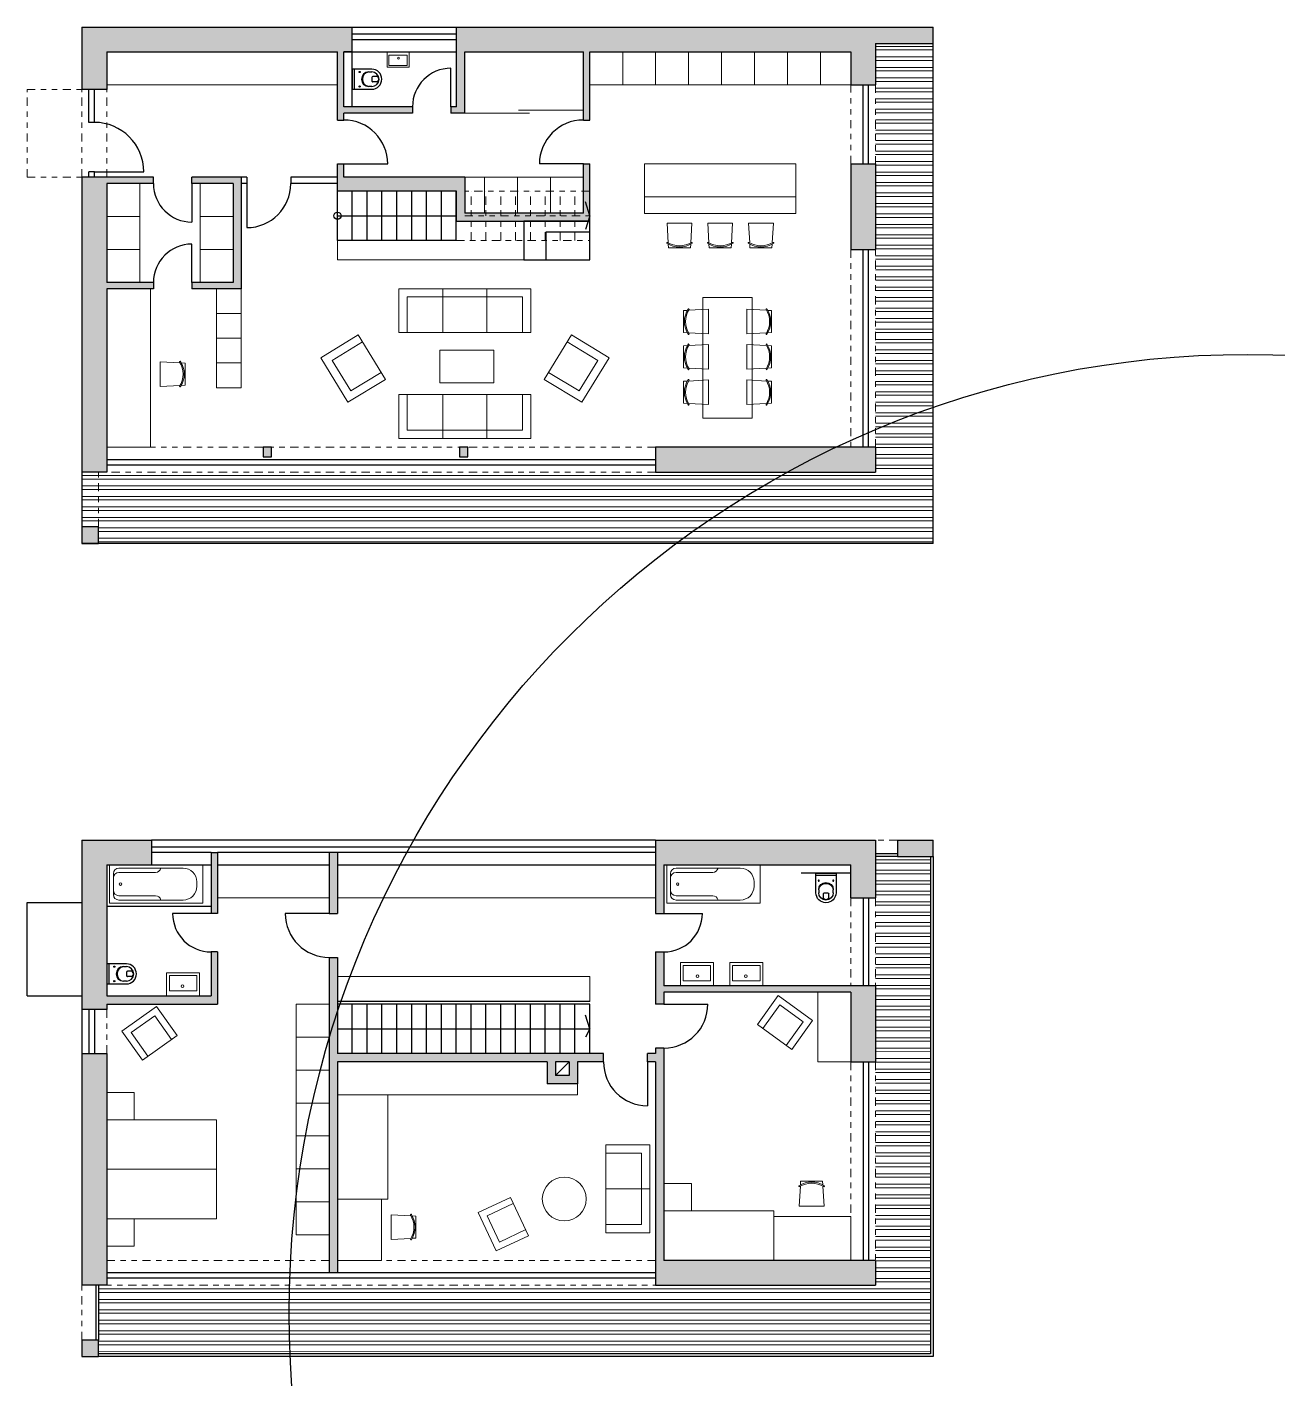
# Model space of a CAD drawing. Header units: millimetres. Extents: x -1097599 to -1097444, y -604198 to -604044.
# Drawn here: x -1097523.05 to -1097500.29, y -604068.69 to -604044.08 of the extents above; entities that cross this region are included whole.
import ezdxf

# ---------------------------------------------------------------- set-up
doc = ezdxf.new("R2010")
doc.units = ezdxf.units.MM
doc.linetypes.add('DIVIDE', pattern=[1.25, 0.5, -0.25, 0, -0.25, 0, -0.25])
doc.linetypes.add('ČERCHOVANÁ', pattern=[25.4, 12.7, -6.35, 0, -6.35])
doc.layers.add('FLOATING-WINDOWS', color=2, linetype='Continuous', plot=False)
for name, color, linetype in [('OSA', 7, 'ČERCHOVANÁ'), ('ZARIZOVAKY', 251, 'Continuous'), ('ZDIVO', 1, 'Continuous')]:
    doc.layers.add(name, color=color, linetype=linetype)
doc.layers.add('SRAFA', color=251, linetype='Continuous', lineweight=9)

# ---------------------------------------------------------------- blocks, each defined once
blk = doc.blocks.new('WC 540 Starck 3')
at = {"linetype": 'ByBlock'}
for p, q in [((80.568, 94.265), (80.637, 94.265)), ((81.017, 94.399), (80.66, 94.399)), ((80.66, 94.349), (80.713, 94.349)), ((80.982, 94.034), (80.982, 94.399)), ((81.017, 94.034), (81.017, 94.399)), ((80.568, 94.168), (80.637, 94.168)), ((80.657, 94.188), (80.657, 94.245)), ((80.713, 94.084), (80.66, 94.084)), ((80.66, 94.034), (81.017, 94.034))]:
    blk.add_line(p, q, dxfattribs=at)
for centre in [(80.88, 94.348), (80.88, 94.084)]:
    blk.add_circle(centre, 0.0102, dxfattribs=at)
for centre, radius, start, end in [((80.66, 94.216), 0.183, 90, 270), ((80.66, 94.216), 0.133, 90, 270), ((80.568, 94.23), 0.035, 90, 165.9057), ((80.637, 94.245), 0.02, 360, 90), ((80.713, 94.216), 0.133, 270, 90), ((80.697, 94.216), 0.133, 276.5328, 83.4672), ((80.621, 94.216), 0.09, 165.9057, 194.0943), ((80.568, 94.203), 0.035, 194.0943, 270), ((80.637, 94.188), 0.02, 270, 0)]:
    blk.add_arc(centre, radius, start, end, dxfattribs=at)
blk = doc.blocks.new('zidle450-p')
at = {"lineweight": 0}
for p, q in [((0.096, 0.228), (0.087, 0.233)), ((0.096, -0.228), (0.087, -0.233))]:
    blk.add_line(p, q, dxfattribs=at)
for points in [[(0.064, 0.204), (0, 0.2), (0, -0.2), (0.064, -0.204)], [(0.088, -0.205), (0.45, -0.225), (0.45, 0.225), (0.088, 0.205)]]:
    blk.add_lwpolyline(points, dxfattribs=at)
for centre, radius, start, end in [((0.45, 0), 0.436, 147.9324, 212.0676), ((0.45, 0), 0.416, 147.9482, 212.0518), ((0.085, 0.229), 0.005, 57.2679, 147.9324), ((0.093, 0.223), 0.005, 327.9482, 57.2679), ((0.085, -0.229), 0.005, 212.0676, 302.7321), ((0.093, -0.223), 0.005, 302.7321, 32.0518)]:
    blk.add_arc(centre, radius, start, end, dxfattribs=at)
blk = doc.blocks.new('sofa-3mist')
at = {"lineweight": 0}
for p, q in [((0, 0.8), (0, 0)), ((2.4, 0.8), (0, 0.8)), ((0.8, 0.8), (0.8, 0)), ((0.8, 0), (0.8, 0.8)), ((1.6, 0), (1.6, 0.8)), ((2.4, 0), (2.4, 0.8)), ((0.15, 0), (0.15, 0.65)), ((2.25, 0.65), (0.15, 0.65)), ((2.25, 0), (2.25, 0.65)), ((0, 0), (0.8, 0)), ((0.8, 0), (1.6, 0)), ((1.6, 0), (2.4, 0))]:
    blk.add_line(p, q, dxfattribs=at)
blk = doc.blocks.new('vana170')
at = {"linetype": 'Continuous', "lineweight": 0}
for p, q in [((1.7, 0.7), (0, 0.7)), ((0, 0.7), (0, 0)), ((0.07, 0.54), (0.07, 0.16)), ((1.34, 0.64), (0.17, 0.64)), ((0.837, 0.562), (0.17, 0.562)), ((1.7, 0), (1.7, 0.7)), ((1.59, 0.31), (1.59, 0.39)), ((0, 0), (1.7, 0)), ((0.837, 0.138), (0.17, 0.138)), ((0.17, 0.06), (1.34, 0.06))]:
    blk.add_line(p, q, dxfattribs=at)
blk.add_circle((0.2, 0.35), 0.0232, dxfattribs=at)
for centre, radius, start, end in [((0.17, 0.54), 0.1, 90, 180), ((0.17, 0.462), 0.1, 90, 180), ((0.837, 0.662), 0.1, 270, 347.2636), ((1.34, 0.39), 0.25, 0, 90), ((1.34, 0.31), 0.25, 270, 0), ((0.17, 0.238), 0.1, 180, 270), ((0.17, 0.16), 0.1, 180, 270), ((0.837, 0.038), 0.1, 12.7364, 90)]:
    blk.add_arc(centre, radius, start, end, dxfattribs=at)

msp = doc.modelspace()

# ---------------------------------------------------------------- hatches: boundary and pattern name
at = {"layer": 'SRAFA'}
h = msp.add_hatch(color=7, dxfattribs=at)
h.paths.add_polyline_path([(-1097506.563, -604044.385), (-1097506.563, -604044.085), (-1097507.613, -604044.085), (-1097507.613, -604044.385)])
h.paths.add_polyline_path([(-1097522.053, -604053.185), (-1097522.053, -604053.485), (-1097521.753, -604053.485), (-1097521.753, -604053.185)])
h.paths.add_polyline_path([(-1097508.063, -604044.535), (-1097508.063, -604045.135), (-1097507.613, -604045.135), (-1097507.613, -604044.085), (-1097515.238, -604044.085), (-1097515.238, -604045.535), (-1097515.338, -604045.535), (-1097515.338, -604045.65), (-1097515.088, -604045.65), (-1097515.088, -604044.535), (-1097512.928, -604044.535), (-1097512.928, -604045.777), (-1097512.813, -604045.777), (-1097512.813, -604044.535)])
h.paths.add_polyline_path([(-1097517.138, -604044.535), (-1097517.138, -604044.085), (-1097522.053, -604044.085), (-1097522.053, -604045.22), (-1097521.603, -604045.22), (-1097521.603, -604044.535), (-1097517.403, -604044.535), (-1097517.403, -604045.777), (-1097517.288, -604045.777), (-1097517.288, -604045.65), (-1097516.038, -604045.65), (-1097516.038, -604045.535), (-1097517.288, -604045.535), (-1097517.288, -604045.435), (-1097517.288, -604044.535)])
h.paths.add_polyline_path([(-1097522.053, -604052.185), (-1097521.603, -604052.185), (-1097521.603, -604051.735), (-1097521.603, -604048.85), (-1097520.753, -604048.85), (-1097520.753, -604048.735), (-1097521.603, -604048.735), (-1097521.603, -604046.935), (-1097520.753, -604046.935), (-1097520.753, -604046.82), (-1097522.053, -604046.82)])
h.paths.add_polyline_path([(-1097519.153, -604046.82), (-1097520.053, -604046.82), (-1097520.053, -604046.935), (-1097519.303, -604046.935), (-1097519.303, -604048.735), (-1097520.053, -604048.735), (-1097520.053, -604048.85), (-1097519.153, -604048.85)])
h.paths.add_polyline_path([(-1097507.613, -604052.185), (-1097507.613, -604051.735), (-1097511.613, -604051.735), (-1097511.613, -604052.185)])
h.paths.add_polyline_path([(-1097515.033, -604051.735), (-1097515.183, -604051.735), (-1097515.183, -604051.91), (-1097515.033, -604051.91)])
h.paths.add_polyline_path([(-1097518.603, -604051.91), (-1097518.603, -604051.735), (-1097518.753, -604051.735), (-1097518.753, -604051.91)])
h.paths.add_polyline_path([(-1097514.163, -604047.47), (-1097514.433, -604047.47), (-1097515.088, -604047.47), (-1097515.088, -604046.82), (-1097517.288, -604046.82), (-1097517.288, -604046.577), (-1097517.403, -604046.577), (-1097517.403, -604047.07), (-1097515.238, -604047.07), (-1097515.243, -604047.62), (-1097514.433, -604047.62), (-1097514.013, -604047.62), (-1097512.813, -604047.62), (-1097512.813, -604046.577), (-1097512.928, -604046.577), (-1097512.928, -604047.47)])
h.paths.add_polyline_path([(-1097507.613, -604046.577), (-1097508.063, -604046.577), (-1097508.063, -604048.135), (-1097507.613, -604048.135)])
h = msp.add_hatch(dxfattribs=at)
h.set_pattern_fill('ANSI32', color=256, scale=0.02, angle=135, style=0)
h.set_pattern_definition([(180, (-23.60257, 25.85467), (-1e-17, -0.1905), []), (180, (-23.66607, 25.91817), (-1e-17, -0.1905), [])])
h.paths.add_polyline_path([(-1097521.753, -604052.185), (-1097522.053, -604052.185), (-1097522.053, -604053.185), (-1097521.753, -604053.185)])
h.paths.add_polyline_path([(-1097521.753, -604053.185), (-1097521.753, -604053.485), (-1097506.563, -604053.485), (-1097506.563, -604044.385), (-1097507.613, -604044.385), (-1097507.613, -604045.135), (-1097507.613, -604046.577), (-1097507.613, -604048.135), (-1097507.613, -604051.735), (-1097507.613, -604052.185), (-1097511.613, -604052.185), (-1097521.603, -604052.185), (-1097521.753, -604052.185)])
h = msp.add_hatch(color=7, dxfattribs=at)
h.paths.add_polyline_path([(-1097522.053, -604066.986), (-1097521.603, -604066.986), (-1097521.603, -604062.771), (-1097522.053, -604062.771)])
h.paths.add_polyline_path([(-1097521.603, -604059.336), (-1097520.788, -604059.336), (-1097520.788, -604058.886), (-1097522.053, -604058.886), (-1097522.053, -604061.971), (-1097521.603, -604061.971), (-1097521.603, -604061.871), (-1097519.588, -604061.871), (-1097519.588, -604060.921), (-1097519.703, -604060.921), (-1097519.703, -604061.721), (-1097521.603, -604061.721)])
h.paths.add_polyline_path([(-1097519.588, -604059.111), (-1097519.703, -604059.111), (-1097519.703, -604060.221), (-1097519.588, -604060.221)], flags=17)
h.paths.add_polyline_path([(-1097517.553, -604060.221), (-1097517.403, -604060.221), (-1097517.403, -604059.111), (-1097517.553, -604059.111)])
h.paths.add_polyline_path([(-1097517.403, -604062.771), (-1097517.403, -604061.021), (-1097517.553, -604061.021), (-1097517.553, -604066.761), (-1097517.403, -604066.761), (-1097517.403, -604062.921), (-1097513.588, -604062.921), (-1097513.588, -604063.321), (-1097513.038, -604063.321), (-1097513.038, -604062.921), (-1097512.563, -604062.921), (-1097512.563, -604062.771)])
h.paths.add_polyline_path([(-1097513.438, -604062.921), (-1097513.188, -604062.921), (-1097513.188, -604063.171), (-1097513.438, -604063.171)], flags=16)
h.paths.add_polyline_path([(-1097507.613, -604061.536), (-1097508.063, -604061.536), (-1097508.663, -604061.536), (-1097508.663, -604061.651), (-1097508.063, -604061.651), (-1097508.063, -604062.921), (-1097507.613, -604062.921)])
h.paths.add_polyline_path([(-1097507.613, -604066.986), (-1097507.613, -604066.536), (-1097511.463, -604066.536), (-1097511.463, -604062.671), (-1097511.613, -604062.671), (-1097511.613, -604062.771), (-1097511.763, -604062.771), (-1097511.763, -604062.921), (-1097511.613, -604062.921), (-1097511.613, -604066.986)])
h.paths.add_polyline_path([(-1097506.563, -604059.186), (-1097506.563, -604058.886), (-1097507.213, -604058.886), (-1097507.213, -604059.186)])
h.paths.add_polyline_path([(-1097522.053, -604067.986), (-1097522.053, -604068.286), (-1097521.753, -604068.286), (-1097521.753, -604067.986)])
h.paths.add_polyline_path([(-1097511.463, -604060.921), (-1097511.613, -604060.921), (-1097511.613, -604061.871), (-1097511.463, -604061.871), (-1097511.463, -604061.651), (-1097508.663, -604061.651), (-1097508.663, -604061.536), (-1097511.463, -604061.536)])
h.paths.add_polyline_path([(-1097511.613, -604060.221), (-1097511.463, -604060.221), (-1097511.463, -604059.336), (-1097508.063, -604059.336), (-1097508.063, -604059.936), (-1097507.613, -604059.936), (-1097507.613, -604058.886), (-1097511.613, -604058.886)])
h = msp.add_hatch(dxfattribs=at)
h.set_pattern_fill('ANSI32', color=256, scale=0.02, angle=135, style=0)
h.set_pattern_definition([(180, (-23.60257, 0), (-1e-17, -0.1905), []), (180, (-23.66607, 0.0635), (-1e-17, -0.1905), [])])
h.paths.add_polyline_path([(-1097506.613, -604068.236), (-1097506.613, -604059.186), (-1097507.213, -604059.186), (-1097507.613, -604059.186), (-1097507.613, -604059.936), (-1097507.613, -604061.536), (-1097507.613, -604062.921), (-1097507.613, -604066.536), (-1097507.613, -604066.986), (-1097511.613, -604066.986), (-1097521.603, -604066.986), (-1097521.753, -604066.986), (-1097521.753, -604067.986), (-1097521.753, -604068.236)])

# ---------------------------------------------------------------- linework, layer by layer
for p, q in [((-1097517.138, -604044.085), (-1097515.238, -604044.085)), ((-1097517.138, -604044.21), (-1097515.238, -604044.21)), ((-1097517.138, -604044.31), (-1097515.238, -604044.31)), ((-1097517.138, -604044.535), (-1097515.238, -604044.535)), ((-1097506.563, -604053.485), (-1097506.563, -604044.385)), ((-1097515.338, -604045.535), (-1097515.338, -604044.835)), ((-1097521.928, -604045.82), (-1097521.928, -604045.22)), ((-1097521.828, -604045.82), (-1097521.828, -604045.22)), ((-1097507.838, -604046.577), (-1097507.838, -604045.135)), ((-1097507.738, -604046.577), (-1097507.738, -604045.135)), ((-1097521.828, -604045.82), (-1097521.928, -604045.82)), ((-1097521.828, -604046.72), (-1097521.928, -604046.72)), ((-1097521.928, -604046.82), (-1097521.928, -604046.72)), ((-1097521.828, -604046.82), (-1097521.828, -604046.72)), ((-1097521.828, -604046.72), (-1097520.928, -604046.72)), ((-1097517.288, -604046.577), (-1097516.488, -604046.577)), ((-1097512.928, -604046.577), (-1097513.728, -604046.577)), ((-1097520.053, -604046.935), (-1097520.053, -604047.635)), ((-1097519.053, -604046.82), (-1097519.153, -604046.82)), ((-1097519.053, -604046.935), (-1097519.153, -604046.935)), ((-1097519.053, -604046.82), (-1097519.053, -604046.935)), ((-1097519.053, -604046.935), (-1097519.053, -604047.735)), ((-1097517.403, -604046.82), (-1097518.253, -604046.82)), ((-1097518.253, -604046.82), (-1097518.253, -604046.935)), ((-1097517.403, -604046.935), (-1097518.253, -604046.935)), ((-1097517.403, -604047.97), (-1097517.403, -604047.07)), ((-1097517.133, -604047.97), (-1097517.133, -604047.07)), ((-1097516.863, -604047.97), (-1097516.863, -604047.07)), ((-1097516.593, -604047.97), (-1097516.593, -604047.07)), ((-1097516.323, -604047.97), (-1097516.323, -604047.07)), ((-1097516.053, -604047.97), (-1097516.053, -604047.07)), ((-1097515.783, -604047.97), (-1097515.783, -604047.07)), ((-1097515.513, -604047.97), (-1097515.513, -604047.07)), ((-1097515.243, -604047.97), (-1097515.243, -604047.07)), ((-1097517.403, -604047.52), (-1097515.238, -604047.52)), ((-1097520.053, -604048.735), (-1097520.053, -604048.035)), ((-1097515.243, -604047.97), (-1097517.403, -604047.97)), ((-1097507.838, -604051.735), (-1097507.838, -604048.135)), ((-1097507.738, -604051.735), (-1097507.738, -604048.135)), ((-1097511.613, -604051.96), (-1097521.603, -604051.96)), ((-1097522.053, -604052.185), (-1097522.053, -604053.185)), ((-1097511.613, -604052.06), (-1097521.603, -604052.06)), ((-1097506.563, -604053.485), (-1097522.053, -604053.485)), ((-1097511.613, -604058.886), (-1097520.788, -604058.886)), ((-1097511.613, -604059.011), (-1097520.788, -604059.011)), ((-1097519.703, -604059.111), (-1097520.788, -604059.111)), ((-1097517.553, -604059.111), (-1097519.588, -604059.111)), ((-1097511.613, -604059.111), (-1097517.403, -604059.111)), ((-1097520.788, -604059.336), (-1097519.703, -604059.336)), ((-1097519.588, -604059.336), (-1097517.553, -604059.336)), ((-1097517.403, -604059.336), (-1097511.613, -604059.336)), ((-1097507.213, -604059.136), (-1097507.613, -604059.136)), ((-1097507.213, -604059.186), (-1097507.613, -604059.186)), ((-1097506.613, -604059.186), (-1097506.613, -604068.236)), ((-1097506.563, -604059.186), (-1097506.563, -604068.286)), ((-1097508.063, -604059.486), (-1097508.963, -604059.486)), ((-1097523.053, -604061.721), (-1097523.053, -604060.021)), ((-1097523.053, -604060.021), (-1097522.053, -604060.021)), ((-1097507.838, -604059.936), (-1097507.838, -604061.536)), ((-1097507.738, -604059.936), (-1097507.738, -604061.536)), ((-1097519.703, -604060.221), (-1097520.403, -604060.221)), ((-1097517.553, -604060.221), (-1097518.353, -604060.221)), ((-1097511.463, -604060.221), (-1097510.763, -604060.221)), ((-1097523.053, -604061.721), (-1097522.053, -604061.721)), ((-1097512.813, -604061.821), (-1097517.403, -604061.821)), ((-1097522.053, -604061.971), (-1097522.053, -604062.771)), ((-1097521.928, -604061.971), (-1097521.928, -604062.771)), ((-1097521.828, -604061.971), (-1097521.828, -604062.771)), ((-1097512.813, -604061.871), (-1097517.403, -604061.871)), ((-1097517.133, -604062.771), (-1097517.133, -604061.871)), ((-1097516.863, -604062.771), (-1097516.863, -604061.871)), ((-1097516.593, -604062.771), (-1097516.593, -604061.871)), ((-1097516.323, -604062.771), (-1097516.323, -604061.871)), ((-1097516.053, -604062.771), (-1097516.053, -604061.871)), ((-1097515.783, -604062.771), (-1097515.783, -604061.871)), ((-1097515.513, -604062.771), (-1097515.513, -604061.871)), ((-1097515.243, -604062.771), (-1097515.243, -604061.871)), ((-1097514.973, -604062.771), (-1097514.973, -604061.871)), ((-1097514.703, -604062.771), (-1097514.703, -604061.871)), ((-1097514.433, -604062.771), (-1097514.433, -604061.871)), ((-1097514.163, -604062.771), (-1097514.163, -604061.871)), ((-1097513.893, -604062.771), (-1097513.893, -604061.871)), ((-1097513.623, -604062.771), (-1097513.623, -604061.871)), ((-1097513.353, -604062.771), (-1097513.353, -604061.871)), ((-1097513.083, -604062.771), (-1097513.083, -604061.871)), ((-1097512.813, -604062.771), (-1097512.813, -604061.871)), ((-1097511.463, -604061.871), (-1097510.663, -604061.871)), ((-1097517.403, -604062.321), (-1097512.813, -604062.321)), ((-1097513.438, -604063.171), (-1097513.188, -604062.921)), ((-1097511.763, -604062.921), (-1097511.763, -604063.721)), ((-1097507.838, -604062.921), (-1097507.838, -604066.536)), ((-1097507.738, -604062.921), (-1097507.738, -604066.536)), ((-1097521.803, -604066.986), (-1097521.803, -604067.986)), ((-1097521.753, -604066.986), (-1097521.753, -604067.986)), ((-1097517.553, -604066.761), (-1097521.603, -604066.761)), ((-1097511.613, -604066.861), (-1097521.603, -604066.861)), ((-1097511.613, -604066.761), (-1097517.403, -604066.761)), ((-1097506.613, -604068.236), (-1097521.753, -604068.236)), ((-1097506.563, -604068.286), (-1097521.753, -604068.286))]:
    msp.add_line(p, q)
at = {"linetype": 'ByBlock'}
for p, q in [((-1097517.138, -604045.535), (-1097517.138, -604044.535)), ((-1097521.603, -604060.086), (-1097519.703, -604060.086))]:
    msp.add_line(p, q, dxfattribs=at)
at = {"linetype": 'DIVIDE', "lineweight": 0, "ltscale": 0.3}
for p, q in [((-1097523.053, -604046.82), (-1097523.053, -604045.22)), ((-1097523.053, -604045.22), (-1097522.053, -604045.22)), ((-1097522.053, -604046.82), (-1097522.053, -604045.22)), ((-1097521.603, -604046.82), (-1097521.603, -604045.22)), ((-1097508.063, -604046.577), (-1097508.063, -604045.135)), ((-1097507.613, -604045.135), (-1097507.613, -604046.577)), ((-1097523.053, -604046.82), (-1097522.053, -604046.82)), ((-1097512.813, -604047.07), (-1097515.088, -604047.07)), ((-1097514.973, -604047.97), (-1097514.973, -604047.07)), ((-1097514.703, -604047.97), (-1097514.703, -604047.07)), ((-1097514.433, -604047.97), (-1097514.433, -604047.07)), ((-1097514.163, -604047.97), (-1097514.163, -604047.07)), ((-1097513.893, -604047.97), (-1097513.893, -604047.07)), ((-1097513.623, -604047.97), (-1097513.623, -604047.07)), ((-1097513.353, -604047.97), (-1097513.353, -604047.07)), ((-1097513.083, -604047.97), (-1097513.083, -604047.07)), ((-1097515.088, -604047.52), (-1097512.813, -604047.52)), ((-1097515.243, -604047.97), (-1097512.813, -604047.97)), ((-1097508.063, -604048.135), (-1097508.063, -604051.735)), ((-1097507.613, -604051.735), (-1097507.613, -604048.135)), ((-1097511.613, -604051.735), (-1097521.603, -604051.735)), ((-1097521.753, -604053.185), (-1097521.753, -604052.185)), ((-1097511.613, -604052.185), (-1097521.603, -604052.185)), ((-1097507.213, -604058.886), (-1097507.613, -604058.886)), ((-1097508.063, -604059.936), (-1097508.063, -604061.536)), ((-1097507.613, -604059.936), (-1097507.613, -604061.536)), ((-1097521.603, -604061.971), (-1097521.603, -604062.771)), ((-1097508.063, -604062.921), (-1097508.063, -604066.536)), ((-1097507.613, -604062.921), (-1097507.613, -604066.536)), ((-1097517.553, -604066.536), (-1097521.603, -604066.536)), ((-1097511.613, -604066.536), (-1097517.403, -604066.536)), ((-1097522.053, -604067.986), (-1097522.053, -604066.986)), ((-1097508.063, -604066.986), (-1097521.603, -604066.986))]:
    msp.add_line(p, q, dxfattribs=at)
for points in [[(-1097514.013, -604047.62), (-1097514.013, -604048.32), (-1097512.813, -604048.32), (-1097512.813, -604047.62)], [(-1097513.613, -604047.82), (-1097513.613, -604048.32), (-1097512.813, -604048.32), (-1097512.813, -604047.82)]]:
    msp.add_lwpolyline(points, close=True)
msp.add_circle((-1097517.403, -604047.52), 0.0649)
for centre, radius, start, end in [((-1097515.338, -604045.535), 0.7, 90, 180), ((-1097521.828, -604046.72), 0.9, 0, 90), ((-1097517.288, -604046.577), 0.8, 0, 90), ((-1097512.928, -604046.577), 0.8, 90, 180), ((-1097520.053, -604046.935), 0.7, 180, 270), ((-1097519.053, -604046.935), 0.8, 270, 0), ((-1097520.053, -604048.735), 0.7, 90, 180), ((-1097519.703, -604060.221), 0.7, 180, 270), ((-1097517.553, -604060.221), 0.8, 180, 270), ((-1097511.463, -604060.221), 0.7, 270, 0), ((-1097511.463, -604061.871), 0.8, 270, 0), ((-1097511.763, -604062.921), 0.8, 180, 270)]:
    msp.add_arc(centre, radius, start, end)
at = {"layer": 'FLOATING-WINDOWS'}
msp.add_circle((-1097500.833, -604067.492), 17.449, dxfattribs=at)
at = {"layer": 'OSA', "linetype": 'Continuous', "lineweight": 0}
for points in [[(-1097516.101, -604044.535), (-1097516.501, -604044.535), (-1097516.501, -604044.815), (-1097516.101, -604044.815)], [(-1097516.135, -604044.594), (-1097516.468, -604044.594), (-1097516.468, -604044.782), (-1097516.135, -604044.782)], [(-1097520.513, -604061.721), (-1097519.913, -604061.721), (-1097519.913, -604061.3), (-1097520.513, -604061.3)], [(-1097510.563, -604061.536), (-1097511.163, -604061.536), (-1097511.163, -604061.115), (-1097510.563, -604061.115)], [(-1097510.613, -604061.446), (-1097511.113, -604061.446), (-1097511.113, -604061.165), (-1097510.613, -604061.165)], [(-1097510.263, -604061.536), (-1097509.663, -604061.536), (-1097509.663, -604061.115), (-1097510.263, -604061.115)], [(-1097510.213, -604061.446), (-1097509.713, -604061.446), (-1097509.713, -604061.165), (-1097510.213, -604061.165)], [(-1097520.463, -604061.631), (-1097519.963, -604061.631), (-1097519.963, -604061.35), (-1097520.463, -604061.35)]]:
    msp.add_lwpolyline(points, close=True, dxfattribs=at)
for centre, radius in [((-1097516.295, -604044.651), 0.0168), ((-1097520.223, -604061.546), 0.0253), ((-1097510.853, -604061.361), 0.0253), ((-1097509.972, -604061.361), 0.0253)]:
    msp.add_circle(centre, radius, dxfattribs=at)
at = {"layer": 'ZARIZOVAKY', "linetype": 'Continuous', "lineweight": 0}
for p, q in [((-1097512.213, -604045.135), (-1097512.213, -604044.535)), ((-1097511.613, -604045.135), (-1097511.613, -604044.535)), ((-1097511.013, -604045.135), (-1097511.013, -604044.535)), ((-1097510.413, -604045.135), (-1097510.413, -604044.535)), ((-1097509.813, -604045.135), (-1097509.813, -604044.535)), ((-1097509.213, -604045.135), (-1097509.213, -604044.535)), ((-1097508.613, -604045.135), (-1097508.613, -604044.535)), ((-1097521.603, -604045.135), (-1097517.403, -604045.135)), ((-1097512.813, -604045.135), (-1097508.063, -604045.135)), ((-1097515.088, -604045.65), (-1097513.908, -604045.65)), ((-1097514.108, -604045.6), (-1097512.928, -604045.6)), ((-1097511.813, -604047.477), (-1097511.813, -604046.577)), ((-1097509.063, -604046.577), (-1097511.813, -604046.577)), ((-1097509.063, -604047.477), (-1097509.063, -604046.577)), ((-1097521.003, -604046.935), (-1097521.003, -604048.735)), ((-1097519.903, -604046.935), (-1097519.903, -604048.735)), ((-1097515.088, -604046.82), (-1097512.928, -604046.82)), ((-1097514.728, -604046.82), (-1097514.728, -604047.47)), ((-1097514.128, -604046.82), (-1097514.128, -604047.47)), ((-1097513.528, -604046.82), (-1097513.528, -604047.47)), ((-1097509.063, -604047.177), (-1097511.813, -604047.177)), ((-1097521.003, -604047.535), (-1097521.603, -604047.535)), ((-1097519.903, -604047.535), (-1097519.303, -604047.535)), ((-1097509.063, -604047.477), (-1097511.813, -604047.477)), ((-1097517.403, -604048.32), (-1097517.403, -604047.97)), ((-1097521.003, -604048.135), (-1097521.603, -604048.135)), ((-1097519.903, -604048.135), (-1097519.303, -604048.135)), ((-1097514.013, -604048.32), (-1097517.403, -604048.32)), ((-1097520.803, -604051.735), (-1097520.803, -604048.85)), ((-1097519.603, -604050.65), (-1097519.603, -604048.85)), ((-1097519.153, -604048.85), (-1097519.153, -604050.65)), ((-1097519.153, -604049.3), (-1097519.603, -604049.3)), ((-1097519.153, -604049.75), (-1097519.603, -604049.75)), ((-1097517.707, -604050.105), (-1097517.024, -604049.688)), ((-1097517.024, -604049.688), (-1097516.529, -604050.499)), ((-1097513.144, -604049.688), (-1097513.639, -604050.499)), ((-1097512.461, -604050.105), (-1097513.144, -604049.688)), ((-1097516.946, -604049.816), (-1097517.501, -604050.154)), ((-1097513.222, -604049.816), (-1097512.667, -604050.154)), ((-1097519.153, -604050.2), (-1097519.603, -604050.2)), ((-1097517.212, -604050.915), (-1097517.707, -604050.105)), ((-1097517.162, -604050.709), (-1097517.501, -604050.154)), ((-1097513.006, -604050.709), (-1097512.667, -604050.154)), ((-1097512.956, -604050.915), (-1097512.461, -604050.105)), ((-1097516.529, -604050.499), (-1097517.212, -604050.915)), ((-1097516.607, -604050.371), (-1097517.162, -604050.709)), ((-1097513.639, -604050.499), (-1097512.956, -604050.915)), ((-1097513.561, -604050.371), (-1097513.006, -604050.709)), ((-1097519.153, -604050.65), (-1097519.603, -604050.65)), ((-1097520.803, -604051.735), (-1097521.603, -604051.735)), ((-1097519.588, -604059.936), (-1097517.553, -604059.936)), ((-1097517.403, -604059.936), (-1097511.613, -604059.936)), ((-1097512.813, -604061.371), (-1097517.403, -604061.371)), ((-1097512.813, -604061.371), (-1097512.813, -604061.821)), ((-1097509.381, -604061.716), (-1097509.762, -604062.243)), ((-1097508.756, -604062.168), (-1097509.381, -604061.716)), ((-1097508.663, -604061.651), (-1097508.663, -604062.921)), ((-1097520.699, -604061.914), (-1097521.328, -604062.361)), ((-1097520.322, -604062.444), (-1097520.699, -604061.914)), ((-1097518.153, -604066.071), (-1097518.153, -604061.871)), ((-1097518.153, -604061.871), (-1097517.553, -604061.871)), ((-1097509.664, -604062.314), (-1097509.354, -604061.886)), ((-1097508.926, -604062.196), (-1097509.354, -604061.886)), ((-1097520.727, -604062.084), (-1097521.158, -604062.39)), ((-1097520.422, -604062.515), (-1097520.727, -604062.084)), ((-1097509.762, -604062.243), (-1097509.137, -604062.695)), ((-1097509.236, -604062.624), (-1097508.926, -604062.196)), ((-1097509.137, -604062.695), (-1097508.756, -604062.168)), ((-1097521.328, -604062.361), (-1097520.952, -604062.891)), ((-1097520.853, -604062.821), (-1097521.158, -604062.39)), ((-1097520.952, -604062.891), (-1097520.322, -604062.444)), ((-1097518.153, -604062.471), (-1097517.553, -604062.471)), ((-1097508.663, -604062.921), (-1097508.063, -604062.921)), ((-1097518.153, -604063.071), (-1097517.553, -604063.071)), ((-1097513.038, -604063.521), (-1097517.403, -604063.521)), ((-1097513.038, -604063.321), (-1097513.038, -604063.521)), ((-1097518.153, -604063.671), (-1097517.553, -604063.671)), ((-1097518.153, -604064.271), (-1097517.553, -604064.271)), ((-1097512.518, -604065.234), (-1097512.518, -604064.434)), ((-1097512.518, -604064.434), (-1097511.718, -604064.434)), ((-1097511.718, -604064.434), (-1097511.718, -604065.234)), ((-1097512.518, -604064.584), (-1097511.868, -604064.584)), ((-1097511.868, -604064.584), (-1097511.868, -604065.234)), ((-1097519.603, -604064.878), (-1097521.603, -604064.878)), ((-1097518.153, -604064.871), (-1097517.553, -604064.871)), ((-1097512.518, -604065.234), (-1097511.718, -604065.234)), ((-1097511.718, -604065.234), (-1097512.518, -604065.234)), ((-1097512.518, -604066.034), (-1097512.518, -604065.234)), ((-1097511.868, -604065.234), (-1097511.868, -604065.884)), ((-1097511.718, -604065.234), (-1097511.718, -604066.034)), ((-1097518.153, -604065.471), (-1097517.553, -604065.471)), ((-1097516.603, -604066.536), (-1097516.603, -604065.421)), ((-1097514.257, -604065.389), (-1097514.844, -604065.667)), ((-1097514.205, -604065.499), (-1097514.682, -604065.725)), ((-1097513.926, -604066.086), (-1097514.257, -604065.389)), ((-1097514.514, -604066.364), (-1097514.844, -604065.667)), ((-1097514.682, -604065.725), (-1097514.456, -604066.202)), ((-1097508.063, -604065.736), (-1097509.463, -604065.736)), ((-1097508.063, -604065.736), (-1097508.063, -604066.536)), ((-1097513.978, -604065.976), (-1097514.456, -604066.202)), ((-1097512.518, -604065.884), (-1097511.868, -604065.884)), ((-1097518.153, -604066.071), (-1097517.553, -604066.071)), ((-1097514.514, -604066.364), (-1097513.926, -604066.086)), ((-1097511.718, -604066.034), (-1097512.518, -604066.034)), ((-1097516.603, -604066.536), (-1097517.403, -604066.536))]:
    msp.add_line(p, q, dxfattribs=at)
for points in [[(-1097509.855, -604051.206), (-1097510.755, -604051.206), (-1097510.755, -604049.006), (-1097509.855, -604049.006)], [(-1097515.543, -604050.563), (-1097514.56, -604050.563), (-1097514.56, -604049.966), (-1097515.543, -604049.966)], [(-1097521.103, -604063.978), (-1097521.603, -604063.978), (-1097521.603, -604063.478), (-1097521.103, -604063.478)], [(-1097516.485, -604065.421), (-1097516.485, -604063.521), (-1097517.403, -604063.521), (-1097517.403, -604065.421)], [(-1097521.603, -604065.778), (-1097519.603, -604065.778), (-1097519.603, -604063.978), (-1097521.603, -604063.978)], [(-1097510.963, -604065.636), (-1097511.463, -604065.636), (-1097511.463, -604065.136), (-1097510.963, -604065.136)], [(-1097521.103, -604066.278), (-1097521.603, -604066.278), (-1097521.603, -604065.778), (-1097521.103, -604065.778)]]:
    msp.add_lwpolyline(points, close=True, dxfattribs=at)
msp.add_lwpolyline([(-1097509.463, -604066.536), (-1097509.463, -604065.636), (-1097511.463, -604065.636), (-1097511.463, -604066.536)], dxfattribs=at)
msp.add_circle((-1097513.276, -604065.418), 0.4, dxfattribs=at)
at = {"layer": 'ZDIVO'}
for p, q in [((-1097522.053, -604044.085), (-1097517.138, -604044.085)), ((-1097522.053, -604044.085), (-1097522.053, -604045.22)), ((-1097517.138, -604044.535), (-1097517.138, -604044.085)), ((-1097515.238, -604044.085), (-1097507.613, -604044.085)), ((-1097515.238, -604045.535), (-1097515.238, -604044.085)), ((-1097507.613, -604044.085), (-1097506.563, -604044.085)), ((-1097506.563, -604044.385), (-1097506.563, -604044.085)), ((-1097521.603, -604044.535), (-1097521.603, -604045.22)), ((-1097521.603, -604044.535), (-1097517.403, -604044.535)), ((-1097517.403, -604045.777), (-1097517.403, -604044.535)), ((-1097517.138, -604044.535), (-1097517.288, -604044.535)), ((-1097517.288, -604044.535), (-1097517.138, -604044.535)), ((-1097517.288, -604045.535), (-1097517.288, -604044.535)), ((-1097517.288, -604044.735), (-1097517.288, -604044.535)), ((-1097515.088, -604044.535), (-1097512.928, -604044.535)), ((-1097515.088, -604045.65), (-1097515.088, -604044.535)), ((-1097512.928, -604045.777), (-1097512.928, -604044.535)), ((-1097512.813, -604044.535), (-1097508.063, -604044.535)), ((-1097512.813, -604045.777), (-1097512.813, -604044.535)), ((-1097508.063, -604044.535), (-1097508.063, -604045.135)), ((-1097507.613, -604044.385), (-1097507.613, -604045.135)), ((-1097507.613, -604044.385), (-1097506.563, -604044.385)), ((-1097521.603, -604045.22), (-1097522.053, -604045.22)), ((-1097508.063, -604045.135), (-1097507.613, -604045.135)), ((-1097517.288, -604045.535), (-1097517.288, -604045.435)), ((-1097516.038, -604045.535), (-1097517.288, -604045.535)), ((-1097516.038, -604045.535), (-1097516.038, -604045.65)), ((-1097515.238, -604045.535), (-1097515.338, -604045.535)), ((-1097515.338, -604045.535), (-1097515.338, -604045.65)), ((-1097517.403, -604045.777), (-1097517.288, -604045.777)), ((-1097517.288, -604045.777), (-1097517.288, -604045.65)), ((-1097516.038, -604045.65), (-1097517.288, -604045.65)), ((-1097515.088, -604045.65), (-1097515.338, -604045.65)), ((-1097512.928, -604045.777), (-1097512.813, -604045.777)), ((-1097517.403, -604047.07), (-1097517.403, -604046.577)), ((-1097517.403, -604046.577), (-1097517.288, -604046.577)), ((-1097517.288, -604046.82), (-1097517.288, -604046.577)), ((-1097512.928, -604047.47), (-1097512.928, -604046.577)), ((-1097512.928, -604046.577), (-1097512.813, -604046.577)), ((-1097512.813, -604047.62), (-1097512.813, -604046.577)), ((-1097508.063, -604046.577), (-1097508.063, -604048.135)), ((-1097508.063, -604046.577), (-1097507.613, -604046.577)), ((-1097507.613, -604046.577), (-1097507.613, -604048.135)), ((-1097522.053, -604046.82), (-1097522.053, -604052.185)), ((-1097520.753, -604046.82), (-1097522.053, -604046.82)), ((-1097521.603, -604046.935), (-1097521.603, -604048.735)), ((-1097520.753, -604046.935), (-1097521.603, -604046.935)), ((-1097520.753, -604046.935), (-1097520.753, -604046.82)), ((-1097519.153, -604046.82), (-1097520.053, -604046.82)), ((-1097520.053, -604046.935), (-1097520.053, -604046.82)), ((-1097519.303, -604046.935), (-1097520.053, -604046.935)), ((-1097519.303, -604046.935), (-1097519.303, -604048.735)), ((-1097519.153, -604046.82), (-1097519.153, -604048.85)), ((-1097515.088, -604046.82), (-1097517.288, -604046.82)), ((-1097515.088, -604046.82), (-1097515.088, -604047.47)), ((-1097515.238, -604047.07), (-1097517.403, -604047.07)), ((-1097515.238, -604047.62), (-1097515.238, -604047.07)), ((-1097512.813, -604047.52), (-1097512.888, -604047.268)), ((-1097512.928, -604047.47), (-1097515.088, -604047.47)), ((-1097512.813, -604047.52), (-1097512.888, -604047.771)), ((-1097515.238, -604047.62), (-1097512.813, -604047.62)), ((-1097508.063, -604048.135), (-1097507.613, -604048.135)), ((-1097520.753, -604048.735), (-1097521.603, -604048.735)), ((-1097520.753, -604048.735), (-1097520.753, -604048.85)), ((-1097519.303, -604048.735), (-1097520.053, -604048.735)), ((-1097520.053, -604048.735), (-1097520.053, -604048.85)), ((-1097521.603, -604048.85), (-1097521.603, -604051.735)), ((-1097520.753, -604048.85), (-1097521.603, -604048.85)), ((-1097519.153, -604048.85), (-1097520.053, -604048.85)), ((-1097521.603, -604051.735), (-1097521.603, -604052.185)), ((-1097507.613, -604051.735), (-1097511.613, -604051.735)), ((-1097511.613, -604051.735), (-1097511.613, -604052.185)), ((-1097507.613, -604051.735), (-1097507.613, -604052.185)), ((-1097521.603, -604052.185), (-1097522.053, -604052.185)), ((-1097511.613, -604052.185), (-1097507.613, -604052.185)), ((-1097522.053, -604058.886), (-1097520.788, -604058.886)), ((-1097522.053, -604058.886), (-1097522.053, -604061.971)), ((-1097520.788, -604058.886), (-1097520.788, -604059.336)), ((-1097519.703, -604059.111), (-1097519.703, -604060.221)), ((-1097519.703, -604059.111), (-1097519.588, -604059.111)), ((-1097519.588, -604059.111), (-1097519.588, -604060.221)), ((-1097517.553, -604059.111), (-1097517.553, -604060.221)), ((-1097517.403, -604059.111), (-1097517.553, -604059.111)), ((-1097517.403, -604059.111), (-1097517.403, -604060.221)), ((-1097511.613, -604058.886), (-1097507.613, -604058.886)), ((-1097511.613, -604058.886), (-1097511.613, -604060.221)), ((-1097507.613, -604058.886), (-1097507.613, -604059.936)), ((-1097507.213, -604058.886), (-1097506.563, -604058.886)), ((-1097507.213, -604058.886), (-1097507.213, -604059.186)), ((-1097506.563, -604059.186), (-1097506.563, -604058.886)), ((-1097521.603, -604059.336), (-1097520.788, -604059.336)), ((-1097521.603, -604059.336), (-1097521.603, -604061.721)), ((-1097511.463, -604059.336), (-1097508.063, -604059.336)), ((-1097511.463, -604059.336), (-1097511.463, -604060.221)), ((-1097508.063, -604059.936), (-1097508.063, -604059.336)), ((-1097507.213, -604059.186), (-1097506.563, -604059.186)), ((-1097508.063, -604059.936), (-1097507.613, -604059.936)), ((-1097519.588, -604060.221), (-1097519.703, -604060.221)), ((-1097517.553, -604060.221), (-1097517.403, -604060.221)), ((-1097511.613, -604060.221), (-1097511.463, -604060.221)), ((-1097519.588, -604060.921), (-1097519.703, -604060.921)), ((-1097519.703, -604060.921), (-1097519.703, -604061.721)), ((-1097519.588, -604060.921), (-1097519.588, -604061.871)), ((-1097517.553, -604061.021), (-1097517.403, -604061.021)), ((-1097517.553, -604061.021), (-1097517.553, -604066.761)), ((-1097517.403, -604061.021), (-1097517.403, -604062.771)), ((-1097511.613, -604060.921), (-1097511.463, -604060.921)), ((-1097511.613, -604060.921), (-1097511.613, -604061.871)), ((-1097511.463, -604060.921), (-1097511.463, -604061.536)), ((-1097507.613, -604061.536), (-1097511.463, -604061.536)), ((-1097507.613, -604061.536), (-1097507.613, -604062.921)), ((-1097521.603, -604061.721), (-1097519.703, -604061.721)), ((-1097508.063, -604061.651), (-1097511.463, -604061.651)), ((-1097511.463, -604061.651), (-1097511.463, -604061.871)), ((-1097508.063, -604061.651), (-1097508.063, -604062.921)), ((-1097521.603, -604061.971), (-1097522.053, -604061.971)), ((-1097521.603, -604061.871), (-1097519.588, -604061.871)), ((-1097521.603, -604061.871), (-1097521.603, -604061.971)), ((-1097511.463, -604061.871), (-1097511.613, -604061.871)), ((-1097512.813, -604062.321), (-1097512.888, -604062.069)), ((-1097512.813, -604062.321), (-1097512.888, -604062.472)), ((-1097522.053, -604062.771), (-1097522.053, -604066.986)), ((-1097522.053, -604062.771), (-1097521.603, -604062.771)), ((-1097521.603, -604062.771), (-1097521.603, -604066.986)), ((-1097517.303, -604062.771), (-1097517.403, -604062.771)), ((-1097512.563, -604062.771), (-1097517.403, -604062.771)), ((-1097512.563, -604062.921), (-1097512.563, -604062.771)), ((-1097511.613, -604062.771), (-1097511.763, -604062.771)), ((-1097511.763, -604062.921), (-1097511.763, -604062.771)), ((-1097511.463, -604062.671), (-1097511.613, -604062.671)), ((-1097511.613, -604062.671), (-1097511.613, -604062.771)), ((-1097511.463, -604062.671), (-1097511.463, -604066.536)), ((-1097517.303, -604062.921), (-1097517.403, -604062.921)), ((-1097517.403, -604062.921), (-1097517.403, -604066.761)), ((-1097513.588, -604062.921), (-1097517.403, -604062.921)), ((-1097513.588, -604062.921), (-1097513.588, -604063.321)), ((-1097513.188, -604062.921), (-1097513.438, -604062.921)), ((-1097513.438, -604062.921), (-1097513.438, -604063.171)), ((-1097513.188, -604062.921), (-1097513.188, -604063.171)), ((-1097512.563, -604062.921), (-1097513.038, -604062.921)), ((-1097513.038, -604062.921), (-1097513.038, -604063.321)), ((-1097511.613, -604062.921), (-1097511.763, -604062.921)), ((-1097511.613, -604062.921), (-1097511.613, -604066.986)), ((-1097508.063, -604062.921), (-1097507.613, -604062.921)), ((-1097513.188, -604063.171), (-1097513.438, -604063.171)), ((-1097513.038, -604063.321), (-1097513.588, -604063.321)), ((-1097507.613, -604066.536), (-1097511.463, -604066.536)), ((-1097507.613, -604066.536), (-1097507.613, -604066.986)), ((-1097521.603, -604066.986), (-1097522.053, -604066.986)), ((-1097517.403, -604066.761), (-1097517.553, -604066.761)), ((-1097511.613, -604066.986), (-1097507.613, -604066.986))]:
    msp.add_line(p, q, dxfattribs=at)
for points in [[(-1097518.753, -604051.91), (-1097518.603, -604051.91), (-1097518.603, -604051.735), (-1097518.753, -604051.735)], [(-1097515.183, -604051.91), (-1097515.033, -604051.91), (-1097515.033, -604051.735), (-1097515.183, -604051.735)], [(-1097521.753, -604053.185), (-1097522.053, -604053.185), (-1097522.053, -604053.485), (-1097521.753, -604053.485)], [(-1097521.753, -604067.986), (-1097522.053, -604067.986), (-1097522.053, -604068.286), (-1097521.753, -604068.286)]]:
    msp.add_lwpolyline(points, close=True, dxfattribs=at)

# ---------------------------------------------------------------- block references
at = {"linetype": 'ByBlock', "rotation": 180.0000000180362}
for p in [(-1097436.12, -603950.818), (-1097440.585, -603967.105)]:
    msp.add_blockref('WC 540 Starck 3', p, dxfattribs=at)
at = {"linetype": 'Continuous', "lineweight": 70, "xscale": -1, "rotation": 179.999999888089}
for p in [(-1097521.552, -604059.336), (-1097511.412, -604059.336)]:
    msp.add_blockref('vana170', p, dxfattribs=at)
at = {"linetype": 'ByBlock', "xscale": -1, "rotation": 269.9999999819638}
msp.add_blockref('WC 540 Starck 3', (-1097602.729, -604140.503), dxfattribs=at)
at = {"layer": 'ZARIZOVAKY', "linetype": 'Continuous', "lineweight": 0}
for name, p, rotation in [('zidle450-p', (-1097511.179, -604048.102), 89.99999999955753), ('zidle450-p', (-1097510.438, -604048.102), 89.99999999955753), ('zidle450-p', (-1097509.506, -604049.446), 179.9999999995575), ('zidle450-p', (-1097509.506, -604050.088), 179.9999999995575), ('zidle450-p', (-1097509.506, -604050.733), 179.9999999995575), ('sofa-3mist', (-1097513.884, -604050.774), 180.0000000139847)]:
    msp.add_blockref(name, p, dxfattribs=dict(at, rotation=rotation))
at = {"layer": 'ZARIZOVAKY', "linetype": 'Continuous', "lineweight": 0, "xscale": -1}
for name, p, rotation in [('zidle450-p', (-1097509.696, -604048.102), 270.0000000004425), ('sofa-3mist', (-1097513.884, -604049.648), 359.999999971476), ('zidle450-p', (-1097511.103, -604049.446), 180.0000000004424), ('zidle450-p', (-1097511.103, -604050.088), 180.0000000004424), ('zidle450-p', (-1097511.103, -604050.733), 180.0000000004424), ('zidle450-p', (-1097508.774, -604065.096), 90)]:
    msp.add_blockref(name, p, dxfattribs=dict(at, rotation=rotation))
for p in [(-1097520.178, -604050.403), (-1097515.978, -604065.93)]:
    msp.add_blockref('zidle450-p', p, dxfattribs=at)

doc.saveas('drawing.dxf')
